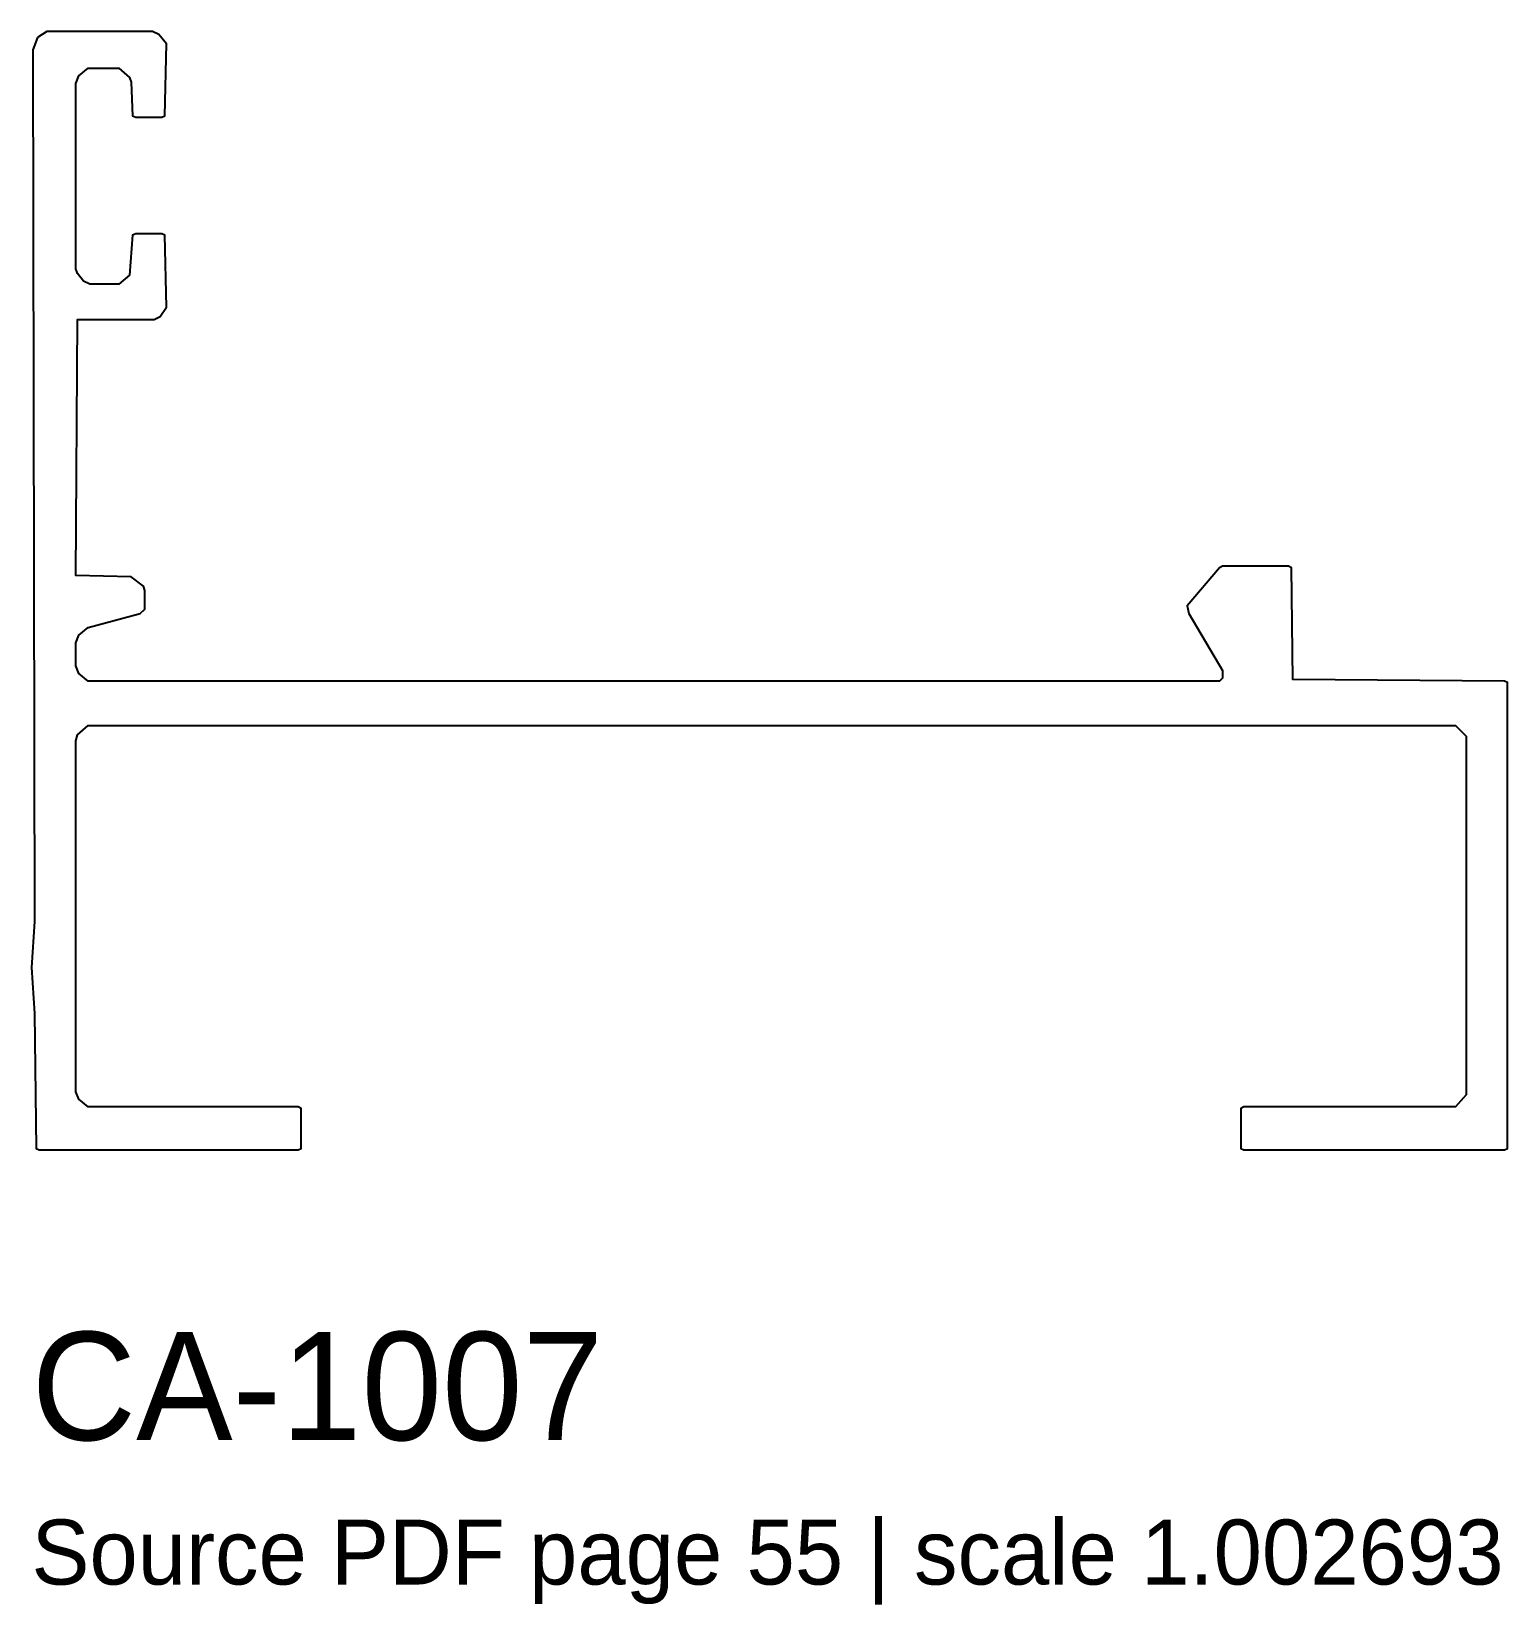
# Model space of a CAD drawing. Header units: millimetres. Extents: x 0 to 40.9, y -12.6 to 31.
import ezdxf

# ---------------------------------------------------------------- set-up
doc = ezdxf.new("R2010")
doc.units = ezdxf.units.MM
doc.layers.add('INFO', color=7, linetype='Continuous')
doc.layers.add('PROFILE', color=7, linetype='Continuous')

msp = doc.modelspace()

# ---------------------------------------------------------------- linework, layer by layer
at = {"layer": 'PROFILE'}
msp.add_lwpolyline([(0.17, 30.859), (0.042, 30.52), (0.085, 6.367), (0, 5.094), (0.085, 3.82), (0.127, 0.085), (0.212, 0.042), (7.386, 0.042), (7.471, 0.085), (7.471, 1.189), (7.386, 1.231), (1.571, 1.231), (1.316, 1.443), (1.231, 1.655), (1.231, 11.376), (1.273, 11.546), (1.571, 11.8), (39.434, 11.8), (39.731, 11.503), (39.731, 1.571), (39.434, 1.231), (33.576, 1.231), (33.491, 1.189), (33.491, 0.085), (33.576, 0.042), (40.792, 0.042), (40.877, 0.085), (40.877, 12.989), (40.792, 13.031), (34.934, 13.074), (34.892, 16.172), (34.807, 16.215), (32.982, 16.215), (32.897, 16.172), (32.005, 15.111), (32.048, 14.899), (32.982, 13.328), (32.982, 13.116), (32.897, 13.031), (1.571, 13.031), (1.316, 13.244), (1.231, 13.456), (1.231, 14.093), (1.316, 14.305), (1.571, 14.517), (3.014, 14.899), (3.141, 15.026), (3.141, 15.536), (3.099, 15.663), (2.759, 15.918), (1.231, 15.96), (1.273, 23.049), (3.396, 23.049), (3.566, 23.134), (3.735, 23.388), (3.693, 25.384), (3.608, 25.426), (2.886, 25.426), (2.802, 25.384), (2.717, 24.28), (2.419, 24.025), (1.613, 24.025), (1.443, 24.11), (1.273, 24.322), (1.231, 24.45), (1.231, 29.586), (1.316, 29.798), (1.571, 30.01), (2.419, 30.01), (2.717, 29.756), (2.759, 29.628), (2.802, 28.694), (2.886, 28.652), (3.608, 28.652), (3.693, 28.694), (3.735, 30.689), (3.523, 30.944), (3.353, 31.029), (0.424, 31.029)], close=True, dxfattribs=at)

# ---------------------------------------------------------------- texts
at = {"layer": 'INFO'}
for s, height, p in [('CA-1007', 3, (0, -8)), ('Source PDF page 55 | scale 1.002693', 1.8, (0, -12))]:
    msp.add_text(s, height=height, dxfattribs=at).set_placement(p)

doc.saveas('drawing.dxf')
